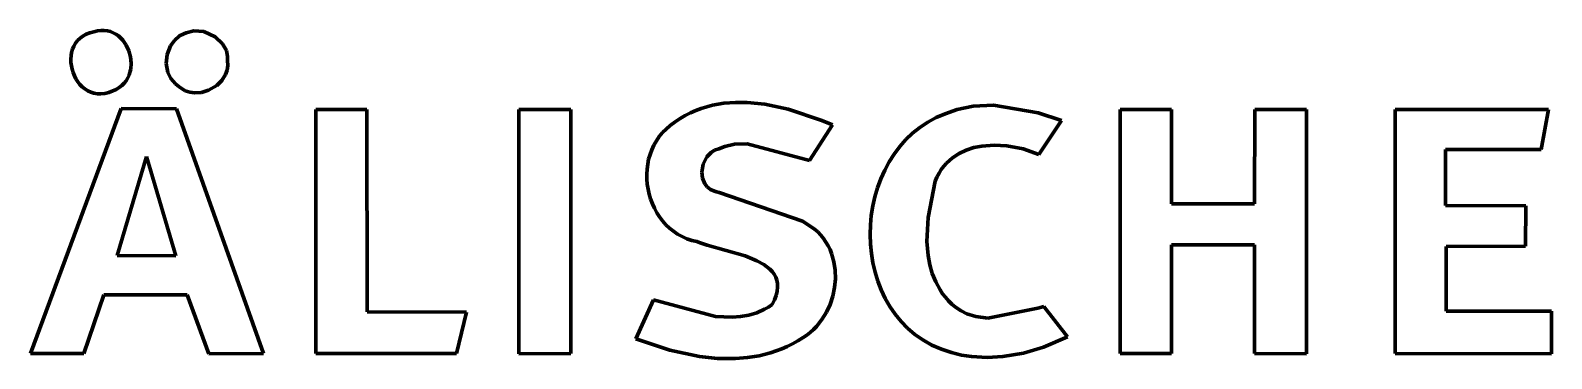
# Model space of a CAD drawing. Header units: millimetres. Extents: x 0 to 11.1, y 0 to 2.5.
# Drawn here: x 7.398 to 9.026, y 1.154 to 1.505 of the extents above; entities that cross this region are included whole.
import ezdxf

# ---------------------------------------------------------------- set-up
doc = ezdxf.new("R2010")
doc.units = ezdxf.units.MM
doc.layers.add('color#403f3bff', color=7, linetype='CONTINUOUS', lineweight=100)
doc.layers.add('color#ffffffff', color=7, linetype='CONTINUOUS', lineweight=100)

msp = doc.modelspace()

# ---------------------------------------------------------------- linework, layer by layer
at = {"layer": 'color#403f3bff'}
for p, q in [((7.451, 1.4968), (7.454, 1.4991)), ((7.454, 1.4991), (7.4575, 1.501)), ((7.4575, 1.501), (7.4615, 1.5026)), ((7.4615, 1.5026), (7.4659, 1.5037)), ((7.4659, 1.5037), (7.4697, 1.5046)), ((7.4697, 1.5046), (7.4734, 1.5051)), ((7.4734, 1.5051), (7.4769, 1.5051)), ((7.4769, 1.5051), (7.4803, 1.5047)), ((7.4803, 1.5047), (7.4835, 1.5039)), ((7.4835, 1.5039), (7.4865, 1.5027)), ((7.4865, 1.5027), (7.4893, 1.5012)), ((7.4893, 1.5012), (7.492, 1.4993)), ((7.492, 1.4993), (7.4944, 1.4972)), ((7.552, 1.4944), (7.5576, 1.4992)), ((7.5576, 1.4992), (7.5621, 1.5016)), ((7.5621, 1.5016), (7.5646, 1.5025)), ((7.5646, 1.5025), (7.5728, 1.5047)), ((7.5728, 1.5047), (7.5836, 1.5038)), ((7.5836, 1.5038), (7.5957, 1.4984)), ((7.5957, 1.4984), (7.6036, 1.4909)), ((7.442, 1.4816), (7.443, 1.4851)), ((7.443, 1.4851), (7.4444, 1.4883)), ((7.4444, 1.4883), (7.4461, 1.4914)), ((7.4461, 1.4914), (7.4483, 1.4943)), ((7.4483, 1.4943), (7.451, 1.4968)), ((7.4944, 1.4972), (7.4967, 1.4948)), ((7.4967, 1.4948), (7.5004, 1.4894)), ((7.5004, 1.4894), (7.5033, 1.4834)), ((7.5033, 1.4834), (7.505, 1.4769)), ((7.5442, 1.4795), (7.5477, 1.4885)), ((7.5477, 1.4885), (7.552, 1.4944)), ((7.6036, 1.4909), (7.6077, 1.4835)), ((7.6077, 1.4835), (7.609, 1.4772)), ((7.4411, 1.4745), (7.4414, 1.4781)), ((7.4412, 1.4708), (7.4411, 1.4745)), ((7.4417, 1.4672), (7.4412, 1.4708)), ((7.4414, 1.4781), (7.442, 1.4816)), ((7.4424, 1.4635), (7.4417, 1.4672)), ((7.505, 1.4769), (7.5057, 1.4702)), ((7.5057, 1.4702), (7.5052, 1.4636)), ((7.5433, 1.4698), (7.5442, 1.4795)), ((7.5451, 1.4602), (7.5433, 1.4698)), ((7.6092, 1.4676), (7.6085, 1.4626)), ((7.609, 1.4772), (7.6089, 1.4728)), ((7.6089, 1.4728), (7.6092, 1.4676)), ((7.4435, 1.46), (7.4424, 1.4635)), ((7.4449, 1.4566), (7.4435, 1.46)), ((7.4466, 1.4533), (7.4449, 1.4566)), ((7.4486, 1.4502), (7.4466, 1.4533)), ((7.4509, 1.4474), (7.4486, 1.4502)), ((7.5002, 1.4513), (7.4982, 1.4486)), ((7.502, 1.4542), (7.5002, 1.4513)), ((7.5034, 1.4572), (7.502, 1.4542)), ((7.5044, 1.4603), (7.5034, 1.4572)), ((7.5052, 1.4636), (7.5044, 1.4603)), ((7.5482, 1.4537), (7.5451, 1.4602)), ((7.553, 1.448), (7.5482, 1.4537)), ((7.6028, 1.4516), (7.5973, 1.4462)), ((7.6068, 1.4579), (7.6028, 1.4516)), ((7.6085, 1.4626), (7.6068, 1.4579)), ((7.4534, 1.4448), (7.4509, 1.4474)), ((7.4562, 1.4425), (7.4534, 1.4448)), ((7.4592, 1.4406), (7.4562, 1.4425)), ((7.4625, 1.4391), (7.4592, 1.4406)), ((7.4659, 1.438), (7.4625, 1.4391)), ((7.4696, 1.4374), (7.4659, 1.438)), ((7.4734, 1.4373), (7.4696, 1.4374)), ((7.4775, 1.4377), (7.4734, 1.4373)), ((7.4817, 1.4387), (7.4775, 1.4377)), ((7.4861, 1.4403), (7.4817, 1.4387)), ((7.4897, 1.442), (7.4861, 1.4403)), ((7.4929, 1.4439), (7.4897, 1.442)), ((7.4957, 1.4461), (7.4929, 1.4439)), ((7.4982, 1.4486), (7.4957, 1.4461)), ((7.5571, 1.4448), (7.553, 1.448)), ((7.5592, 1.4432), (7.5571, 1.4448)), ((7.5637, 1.4406), (7.5592, 1.4432)), ((7.5684, 1.439), (7.5637, 1.4406)), ((7.5734, 1.4383), (7.5684, 1.439)), ((7.581, 1.4388), (7.5734, 1.4383)), ((7.5884, 1.441), (7.581, 1.4388)), ((7.5973, 1.4462), (7.5884, 1.441)), ((7.3979, 1.1593), (7.4951, 1.4215)), ((7.4951, 1.4215), (7.5542, 1.4212)), ((7.5542, 1.4212), (7.6473, 1.1593)), ((7.7034, 1.4204), (7.7581, 1.4206)), ((7.7034, 1.1592), (7.7034, 1.4204)), ((7.7581, 1.4206), (7.7583, 1.2039)), ((7.9207, 1.4205), (7.9762, 1.4204)), ((7.9207, 1.1591), (7.9207, 1.4205)), ((7.9762, 1.4204), (7.9763, 1.1592)), ((8.0989, 1.4141), (8.1045, 1.417)), ((8.1045, 1.417), (8.1102, 1.4195)), ((8.1102, 1.4195), (8.116, 1.4216)), ((8.116, 1.4216), (8.1219, 1.4235)), ((8.1219, 1.4235), (8.1279, 1.425)), ((8.1279, 1.425), (8.1401, 1.4271)), ((8.1401, 1.4271), (8.1525, 1.428)), ((8.1525, 1.428), (8.1651, 1.428)), ((8.1651, 1.428), (8.184, 1.4261)), ((8.184, 1.4261), (8.2091, 1.4209)), ((8.2091, 1.4209), (8.2452, 1.4088)), ((8.3771, 1.4159), (8.3898, 1.4206)), ((8.3898, 1.4206), (8.407, 1.4242)), ((8.407, 1.4242), (8.4287, 1.4252)), ((8.4287, 1.4252), (8.4765, 1.4169)), ((8.4765, 1.4169), (8.5016, 1.4087)), ((8.5645, 1.4204), (8.6193, 1.4204)), ((8.5645, 1.1592), (8.5645, 1.4204)), ((8.6193, 1.4204), (8.6193, 1.3196)), ((8.7083, 1.3194), (8.7084, 1.4204)), ((8.7084, 1.4204), (8.7639, 1.4204)), ((8.7639, 1.4204), (8.7637, 1.1591)), ((8.8586, 1.1593), (8.8587, 1.4204)), ((8.8587, 1.4204), (9.023, 1.4204)), ((9.023, 1.4204), (9.0152, 1.3777)), ((8.0785, 1.3996), (8.0828, 1.4033)), ((8.0828, 1.4033), (8.0881, 1.4073)), ((8.0881, 1.4073), (8.0934, 1.4109)), ((8.0934, 1.4109), (8.0989, 1.4141)), ((8.2566, 1.404), (8.232, 1.3659)), ((8.2452, 1.4088), (8.2566, 1.404)), ((8.3422, 1.3951), (8.35, 1.4013)), ((8.35, 1.4013), (8.3585, 1.4069)), ((8.3585, 1.4069), (8.3675, 1.4118)), ((8.3675, 1.4118), (8.3771, 1.4159)), ((8.5016, 1.4087), (8.4772, 1.3722)), ((8.0652, 1.3822), (8.0679, 1.3869)), ((8.0679, 1.3869), (8.071, 1.3914)), ((8.071, 1.3914), (8.0745, 1.3957)), ((8.0745, 1.3957), (8.0785, 1.3996)), ((8.3284, 1.3807), (8.335, 1.3882)), ((8.335, 1.3882), (8.3422, 1.3951)), ((7.5222, 1.37), (7.4906, 1.2641)), ((7.5534, 1.2638), (7.5222, 1.37)), ((8.0596, 1.3672), (8.0611, 1.3723)), ((8.0611, 1.3723), (8.063, 1.3774)), ((8.063, 1.3774), (8.0652, 1.3822)), ((8.122, 1.3698), (8.118, 1.3619)), ((8.1265, 1.3746), (8.122, 1.3698)), ((8.1303, 1.3769), (8.1265, 1.3746)), ((8.1346, 1.3785), (8.1303, 1.3769)), ((8.1413, 1.381), (8.1346, 1.3785)), ((8.1515, 1.3832), (8.1413, 1.381)), ((8.165, 1.3836), (8.1515, 1.3832)), ((8.232, 1.3659), (8.165, 1.3836)), ((8.3171, 1.3644), (8.3224, 1.3728)), ((8.3224, 1.3728), (8.3284, 1.3807)), ((8.3849, 1.3687), (8.3816, 1.366)), ((8.3919, 1.3734), (8.3849, 1.3687)), ((8.3996, 1.377), (8.3919, 1.3734)), ((8.4077, 1.3797), (8.3996, 1.377)), ((8.4162, 1.3814), (8.4077, 1.3797)), ((8.4295, 1.3824), (8.4162, 1.3814)), ((8.4429, 1.3817), (8.4295, 1.3824)), ((8.4606, 1.3782), (8.4429, 1.3817)), ((8.4772, 1.3722), (8.4606, 1.3782)), ((9.0152, 1.3777), (8.9127, 1.3777)), ((8.9127, 1.3777), (8.9127, 1.3177)), ((8.0576, 1.3512), (8.0579, 1.3566)), ((8.0579, 1.3566), (8.0586, 1.3619)), ((8.0586, 1.3619), (8.0596, 1.3672)), ((8.118, 1.3619), (8.1166, 1.3533)), ((8.1166, 1.3533), (8.1174, 1.3469)), ((8.3082, 1.3463), (8.3123, 1.3555)), ((8.3123, 1.3555), (8.3171, 1.3644)), ((8.3705, 1.3522), (8.3682, 1.348)), ((8.3729, 1.3561), (8.3705, 1.3522)), ((8.3756, 1.3597), (8.3729, 1.3561)), ((8.3785, 1.363), (8.3756, 1.3597)), ((8.3816, 1.366), (8.3785, 1.363)), ((8.0577, 1.3458), (8.0576, 1.3512)), ((8.0582, 1.3404), (8.0577, 1.3458)), ((8.059, 1.3351), (8.0582, 1.3404)), ((8.1174, 1.3469), (8.1199, 1.341)), ((8.1199, 1.341), (8.1224, 1.3377)), ((8.1224, 1.3377), (8.1258, 1.335)), ((8.3018, 1.3271), (8.3047, 1.3368)), ((8.3047, 1.3368), (8.3082, 1.3463)), ((8.3663, 1.3436), (8.3587, 1.3049)), ((8.3682, 1.348), (8.3663, 1.3436)), ((8.0602, 1.3298), (8.059, 1.3351)), ((8.0618, 1.3247), (8.0602, 1.3298)), ((8.0637, 1.3196), (8.0618, 1.3247)), ((8.0659, 1.3147), (8.0637, 1.3196)), ((8.1258, 1.335), (8.13, 1.333)), ((8.13, 1.333), (8.1324, 1.3323)), ((8.1324, 1.3323), (8.1351, 1.3318)), ((8.1351, 1.3318), (8.2243, 1.3011)), ((8.2996, 1.3172), (8.3018, 1.3271)), ((8.6193, 1.3196), (8.7083, 1.3194)), ((8.0685, 1.31), (8.0659, 1.3147)), ((8.0714, 1.3055), (8.0685, 1.31)), ((8.0746, 1.3012), (8.0714, 1.3055)), ((8.2971, 1.2969), (8.298, 1.3071)), ((8.298, 1.3071), (8.2996, 1.3172)), ((8.3587, 1.3049), (8.3576, 1.2793)), ((8.9127, 1.3177), (8.9985, 1.3175)), ((8.9985, 1.3175), (8.9983, 1.2741)), ((8.0781, 1.2972), (8.0746, 1.3012)), ((8.082, 1.2935), (8.0781, 1.2972)), ((8.0862, 1.2902), (8.082, 1.2935)), ((8.0906, 1.2871), (8.0862, 1.2902)), ((8.0954, 1.2845), (8.0906, 1.2871)), ((8.2243, 1.3011), (8.237, 1.2928)), ((8.237, 1.2928), (8.2406, 1.2895)), ((8.2406, 1.2895), (8.2439, 1.2861)), ((8.2968, 1.2867), (8.2971, 1.2969)), ((8.2971, 1.2764), (8.2968, 1.2867)), ((8.1005, 1.2822), (8.0954, 1.2845)), ((8.1058, 1.2804), (8.1005, 1.2822)), ((8.1114, 1.2791), (8.1058, 1.2804)), ((8.1148, 1.2777), (8.1114, 1.2791)), ((8.1224, 1.2752), (8.1148, 1.2777)), ((8.1629, 1.2637), (8.1224, 1.2752)), ((8.2439, 1.2861), (8.2468, 1.2824)), ((8.2468, 1.2824), (8.2494, 1.2786)), ((8.2494, 1.2786), (8.2518, 1.2747)), ((8.2518, 1.2747), (8.2538, 1.2705)), ((8.2538, 1.2705), (8.2555, 1.2663)), ((8.2981, 1.2663), (8.2971, 1.2764)), ((8.3576, 1.2793), (8.3588, 1.2642)), ((8.7083, 1.2758), (8.6193, 1.2757)), ((8.6193, 1.2757), (8.6193, 1.1593)), ((8.7083, 1.1593), (8.7083, 1.2758)), ((8.9983, 1.2741), (8.9133, 1.2739)), ((8.9133, 1.2739), (8.9135, 1.2046)), ((7.4906, 1.2641), (7.5534, 1.2638)), ((8.1756, 1.2586), (8.1629, 1.2637)), ((8.183, 1.2545), (8.1756, 1.2586)), ((8.1863, 1.2522), (8.183, 1.2545)), ((8.2555, 1.2663), (8.258, 1.2575)), ((8.258, 1.2575), (8.2594, 1.2484)), ((8.2998, 1.2563), (8.2981, 1.2663)), ((8.3021, 1.2464), (8.2998, 1.2563)), ((8.3588, 1.2642), (8.3607, 1.2544)), ((8.3607, 1.2544), (8.3633, 1.2449)), ((8.1892, 1.2497), (8.1863, 1.2522)), ((8.1918, 1.2471), (8.1892, 1.2497)), ((8.194, 1.2442), (8.1918, 1.2471)), ((8.1957, 1.241), (8.194, 1.2442)), ((8.1969, 1.2377), (8.1957, 1.241)), ((8.1976, 1.2341), (8.1969, 1.2377)), ((8.2596, 1.2392), (8.2587, 1.2299)), ((8.2594, 1.2484), (8.2596, 1.2392)), ((8.3051, 1.2367), (8.3021, 1.2464)), ((8.3633, 1.2449), (8.367, 1.2359)), ((7.4766, 1.2221), (7.4549, 1.1592)), ((7.5658, 1.2221), (7.4766, 1.2221)), ((7.5887, 1.159), (7.5658, 1.2221)), ((8.1944, 1.2168), (8.1962, 1.2215)), ((8.1962, 1.2215), (8.1973, 1.226)), ((8.1973, 1.226), (8.1977, 1.2302)), ((8.1977, 1.2302), (8.1976, 1.2341)), ((8.2587, 1.2299), (8.2568, 1.2208)), ((8.3087, 1.2274), (8.3051, 1.2367)), ((8.313, 1.2183), (8.3087, 1.2274)), ((8.367, 1.2359), (8.3716, 1.2274)), ((8.3716, 1.2274), (8.3743, 1.2233)), ((8.3743, 1.2233), (8.3773, 1.2195)), ((8.0459, 1.175), (8.0647, 1.2166)), ((8.0647, 1.2166), (8.1311, 1.199)), ((8.1755, 1.203), (8.1838, 1.2067)), ((8.1838, 1.2067), (8.1879, 1.209)), ((8.1879, 1.209), (8.1919, 1.2116)), ((8.1919, 1.2116), (8.1944, 1.2168)), ((8.2539, 1.2119), (8.25, 1.2035)), ((8.2568, 1.2208), (8.2539, 1.2119)), ((8.318, 1.2096), (8.313, 1.2183)), ((8.3236, 1.2014), (8.318, 1.2096)), ((8.3773, 1.2195), (8.3806, 1.2158)), ((8.3806, 1.2158), (8.3843, 1.2122)), ((8.3843, 1.2122), (8.3882, 1.2089)), ((8.3882, 1.2089), (8.3941, 1.2049)), ((8.4229, 1.1973), (8.4764, 1.2079)), ((8.4764, 1.2079), (8.4828, 1.2098)), ((8.4828, 1.2098), (8.5079, 1.1773)), ((7.7583, 1.2039), (7.8648, 1.2037)), ((7.8648, 1.2037), (7.8541, 1.1592)), ((8.1311, 1.199), (8.1492, 1.1981)), ((8.1492, 1.1981), (8.1581, 1.1988)), ((8.1581, 1.1988), (8.1669, 1.2004)), ((8.1669, 1.2004), (8.1755, 1.203)), ((8.2451, 1.1956), (8.2393, 1.1883)), ((8.25, 1.2035), (8.2451, 1.1956)), ((8.3299, 1.1936), (8.3236, 1.2014)), ((8.3369, 1.1864), (8.3299, 1.1936)), ((8.3941, 1.2049), (8.4003, 1.2018)), ((8.4003, 1.2018), (8.4098, 1.1988)), ((8.4098, 1.1988), (8.4229, 1.1973)), ((8.9135, 1.2046), (9.0262, 1.2046)), ((9.0262, 1.2046), (9.0261, 1.1591)), ((8.0823, 1.1629), (8.0459, 1.175)), ((8.2194, 1.1729), (8.2137, 1.1697)), ((8.225, 1.1764), (8.2194, 1.1729)), ((8.2289, 1.179), (8.225, 1.1764)), ((8.2326, 1.1819), (8.2289, 1.179)), ((8.236, 1.185), (8.2326, 1.1819)), ((8.2393, 1.1883), (8.236, 1.185)), ((8.3446, 1.1798), (8.3369, 1.1864)), ((8.353, 1.1738), (8.3446, 1.1798)), ((8.3629, 1.1683), (8.353, 1.1738)), ((8.5079, 1.1773), (8.4824, 1.1662)), ((7.4549, 1.1592), (7.3979, 1.1593)), ((7.6473, 1.1593), (7.5887, 1.159)), ((7.8541, 1.1592), (7.7034, 1.1592)), ((7.9763, 1.1592), (7.9207, 1.1591)), ((8.1141, 1.1562), (8.0823, 1.1629)), ((8.1334, 1.1541), (8.1141, 1.1562)), ((8.1778, 1.1569), (8.1653, 1.1549)), ((8.1901, 1.16), (8.1778, 1.1569)), ((8.2021, 1.1642), (8.1901, 1.16)), ((8.208, 1.1668), (8.2021, 1.1642)), ((8.2137, 1.1697), (8.208, 1.1668)), ((8.3732, 1.1638), (8.3629, 1.1683)), ((8.3837, 1.1603), (8.3732, 1.1638)), ((8.3945, 1.1577), (8.3837, 1.1603)), ((8.4054, 1.1561), (8.3945, 1.1577)), ((8.4608, 1.1598), (8.4387, 1.1561)), ((8.4824, 1.1662), (8.4608, 1.1598)), ((8.6193, 1.1593), (8.5645, 1.1592)), ((8.7637, 1.1591), (8.7083, 1.1593)), ((9.0261, 1.1591), (8.8586, 1.1593)), ((8.1526, 1.1539), (8.1334, 1.1541)), ((8.1653, 1.1549), (8.1526, 1.1539)), ((8.422, 1.1552), (8.4054, 1.1561)), ((8.4387, 1.1561), (8.422, 1.1552))]:
    msp.add_line(p, q, dxfattribs=at)
at = {"layer": 'color#ffffffff'}
for p, q in [((7.454, 1.4991), (7.451, 1.4968)), ((7.4575, 1.501), (7.454, 1.4991)), ((7.4615, 1.5026), (7.4575, 1.501)), ((7.4659, 1.5037), (7.4615, 1.5026)), ((7.4697, 1.5046), (7.4659, 1.5037)), ((7.4734, 1.5051), (7.4697, 1.5046)), ((7.4769, 1.5051), (7.4734, 1.5051)), ((7.4803, 1.5047), (7.4769, 1.5051)), ((7.4835, 1.5039), (7.4803, 1.5047)), ((7.4865, 1.5027), (7.4835, 1.5039)), ((7.4893, 1.5012), (7.4865, 1.5027)), ((7.492, 1.4993), (7.4893, 1.5012)), ((7.4944, 1.4972), (7.492, 1.4993)), ((7.5576, 1.4992), (7.552, 1.4944)), ((7.5621, 1.5016), (7.5576, 1.4992)), ((7.5646, 1.5025), (7.5621, 1.5016)), ((7.5728, 1.5047), (7.5646, 1.5025)), ((7.5836, 1.5038), (7.5728, 1.5047)), ((7.5957, 1.4984), (7.5836, 1.5038)), ((7.6036, 1.4909), (7.5957, 1.4984)), ((7.443, 1.4851), (7.442, 1.4816)), ((7.4444, 1.4883), (7.443, 1.4851)), ((7.4461, 1.4914), (7.4444, 1.4883)), ((7.4483, 1.4943), (7.4461, 1.4914)), ((7.451, 1.4968), (7.4483, 1.4943)), ((7.4967, 1.4948), (7.4944, 1.4972)), ((7.5004, 1.4894), (7.4967, 1.4948)), ((7.5033, 1.4834), (7.5004, 1.4894)), ((7.505, 1.4769), (7.5033, 1.4834)), ((7.5477, 1.4885), (7.5442, 1.4795)), ((7.552, 1.4944), (7.5477, 1.4885)), ((7.6077, 1.4835), (7.6036, 1.4909)), ((7.609, 1.4772), (7.6077, 1.4835)), ((7.4414, 1.4781), (7.4411, 1.4745)), ((7.4411, 1.4745), (7.4412, 1.4708)), ((7.4412, 1.4708), (7.4417, 1.4672)), ((7.442, 1.4816), (7.4414, 1.4781)), ((7.4417, 1.4672), (7.4424, 1.4635)), ((7.5057, 1.4702), (7.505, 1.4769)), ((7.5052, 1.4636), (7.5057, 1.4702)), ((7.5442, 1.4795), (7.5433, 1.4698)), ((7.5433, 1.4698), (7.5451, 1.4602)), ((7.6085, 1.4626), (7.6092, 1.4676)), ((7.6089, 1.4728), (7.609, 1.4772)), ((7.6092, 1.4676), (7.6089, 1.4728)), ((7.4424, 1.4635), (7.4435, 1.46)), ((7.4435, 1.46), (7.4449, 1.4566)), ((7.4449, 1.4566), (7.4466, 1.4533)), ((7.4466, 1.4533), (7.4486, 1.4502)), ((7.4486, 1.4502), (7.4509, 1.4474)), ((7.4982, 1.4486), (7.5002, 1.4513)), ((7.5002, 1.4513), (7.502, 1.4542)), ((7.502, 1.4542), (7.5034, 1.4572)), ((7.5034, 1.4572), (7.5044, 1.4603)), ((7.5044, 1.4603), (7.5052, 1.4636)), ((7.5451, 1.4602), (7.5482, 1.4537)), ((7.5482, 1.4537), (7.553, 1.448)), ((7.5973, 1.4462), (7.6028, 1.4516)), ((7.6028, 1.4516), (7.6068, 1.4579)), ((7.6068, 1.4579), (7.6085, 1.4626)), ((7.4509, 1.4474), (7.4534, 1.4448)), ((7.4534, 1.4448), (7.4562, 1.4425)), ((7.4562, 1.4425), (7.4592, 1.4406)), ((7.4592, 1.4406), (7.4625, 1.4391)), ((7.4625, 1.4391), (7.4659, 1.438)), ((7.4659, 1.438), (7.4696, 1.4374)), ((7.4696, 1.4374), (7.4734, 1.4373)), ((7.4734, 1.4373), (7.4775, 1.4377)), ((7.4775, 1.4377), (7.4817, 1.4387)), ((7.4817, 1.4387), (7.4861, 1.4403)), ((7.4861, 1.4403), (7.4897, 1.442)), ((7.4897, 1.442), (7.4929, 1.4439)), ((7.4929, 1.4439), (7.4957, 1.4461)), ((7.4957, 1.4461), (7.4982, 1.4486)), ((7.553, 1.448), (7.5571, 1.4448)), ((7.5571, 1.4448), (7.5592, 1.4432)), ((7.5592, 1.4432), (7.5637, 1.4406)), ((7.5637, 1.4406), (7.5684, 1.439)), ((7.5684, 1.439), (7.5734, 1.4383)), ((7.5734, 1.4383), (7.581, 1.4388)), ((7.581, 1.4388), (7.5884, 1.441)), ((7.5884, 1.441), (7.5973, 1.4462)), ((7.4951, 1.4215), (7.3979, 1.1593)), ((7.5542, 1.4212), (7.4951, 1.4215)), ((7.6473, 1.1593), (7.5542, 1.4212)), ((7.7581, 1.4206), (7.7034, 1.4204)), ((7.7034, 1.4204), (7.7034, 1.1592)), ((7.7583, 1.2039), (7.7581, 1.4206)), ((7.9207, 1.4205), (7.9207, 1.1591)), ((7.9762, 1.4204), (7.9207, 1.4205)), ((7.9763, 1.1592), (7.9762, 1.4204)), ((8.1045, 1.417), (8.0989, 1.4141)), ((8.1102, 1.4195), (8.1045, 1.417)), ((8.116, 1.4216), (8.1102, 1.4195)), ((8.1219, 1.4235), (8.116, 1.4216)), ((8.1279, 1.425), (8.1219, 1.4235)), ((8.1401, 1.4271), (8.1279, 1.425)), ((8.1525, 1.428), (8.1401, 1.4271)), ((8.1651, 1.428), (8.1525, 1.428)), ((8.184, 1.4261), (8.1651, 1.428)), ((8.2091, 1.4209), (8.184, 1.4261)), ((8.2452, 1.4088), (8.2091, 1.4209)), ((8.3898, 1.4206), (8.3771, 1.4159)), ((8.407, 1.4242), (8.3898, 1.4206)), ((8.4287, 1.4252), (8.407, 1.4242)), ((8.4765, 1.4169), (8.4287, 1.4252)), ((8.5016, 1.4087), (8.4765, 1.4169)), ((8.5645, 1.4204), (8.5645, 1.1592)), ((8.6193, 1.4204), (8.5645, 1.4204)), ((8.6193, 1.3196), (8.6193, 1.4204)), ((8.7084, 1.4204), (8.7083, 1.3194)), ((8.7639, 1.4204), (8.7084, 1.4204)), ((8.7637, 1.1591), (8.7639, 1.4204)), ((8.8587, 1.4204), (8.8586, 1.1593)), ((9.023, 1.4204), (8.8587, 1.4204)), ((9.0152, 1.3777), (9.023, 1.4204)), ((8.0828, 1.4033), (8.0785, 1.3996)), ((8.0881, 1.4073), (8.0828, 1.4033)), ((8.0934, 1.4109), (8.0881, 1.4073)), ((8.0989, 1.4141), (8.0934, 1.4109)), ((8.232, 1.3659), (8.2566, 1.404)), ((8.2566, 1.404), (8.2452, 1.4088)), ((8.35, 1.4013), (8.3422, 1.3951)), ((8.3585, 1.4069), (8.35, 1.4013)), ((8.3675, 1.4118), (8.3585, 1.4069)), ((8.3771, 1.4159), (8.3675, 1.4118)), ((8.4772, 1.3722), (8.5016, 1.4087)), ((8.0679, 1.3869), (8.0652, 1.3822)), ((8.071, 1.3914), (8.0679, 1.3869)), ((8.0745, 1.3957), (8.071, 1.3914)), ((8.0785, 1.3996), (8.0745, 1.3957)), ((8.335, 1.3882), (8.3284, 1.3807)), ((8.3422, 1.3951), (8.335, 1.3882)), ((7.4906, 1.2641), (7.5222, 1.37)), ((7.5222, 1.37), (7.5534, 1.2638)), ((8.0611, 1.3723), (8.0596, 1.3672)), ((8.063, 1.3774), (8.0611, 1.3723)), ((8.0652, 1.3822), (8.063, 1.3774)), ((8.118, 1.3619), (8.122, 1.3698)), ((8.122, 1.3698), (8.1265, 1.3746)), ((8.1265, 1.3746), (8.1303, 1.3769)), ((8.1303, 1.3769), (8.1346, 1.3785)), ((8.1346, 1.3785), (8.1413, 1.381)), ((8.1413, 1.381), (8.1515, 1.3832)), ((8.1515, 1.3832), (8.165, 1.3836)), ((8.165, 1.3836), (8.232, 1.3659)), ((8.3224, 1.3728), (8.3171, 1.3644)), ((8.3284, 1.3807), (8.3224, 1.3728)), ((8.3816, 1.366), (8.3849, 1.3687)), ((8.3849, 1.3687), (8.3919, 1.3734)), ((8.3919, 1.3734), (8.3996, 1.377)), ((8.3996, 1.377), (8.4077, 1.3797)), ((8.4077, 1.3797), (8.4162, 1.3814)), ((8.4162, 1.3814), (8.4295, 1.3824)), ((8.4295, 1.3824), (8.4429, 1.3817)), ((8.4429, 1.3817), (8.4606, 1.3782)), ((8.4606, 1.3782), (8.4772, 1.3722)), ((8.9127, 1.3177), (8.9127, 1.3777)), ((8.9127, 1.3777), (9.0152, 1.3777)), ((8.0579, 1.3566), (8.0576, 1.3512)), ((8.0586, 1.3619), (8.0579, 1.3566)), ((8.0596, 1.3672), (8.0586, 1.3619)), ((8.1166, 1.3533), (8.118, 1.3619)), ((8.1174, 1.3469), (8.1166, 1.3533)), ((8.3123, 1.3555), (8.3082, 1.3463)), ((8.3171, 1.3644), (8.3123, 1.3555)), ((8.3682, 1.348), (8.3705, 1.3522)), ((8.3705, 1.3522), (8.3729, 1.3561)), ((8.3729, 1.3561), (8.3756, 1.3597)), ((8.3756, 1.3597), (8.3785, 1.363)), ((8.3785, 1.363), (8.3816, 1.366)), ((8.0576, 1.3512), (8.0577, 1.3458)), ((8.0577, 1.3458), (8.0582, 1.3404)), ((8.0582, 1.3404), (8.059, 1.3351)), ((8.1199, 1.341), (8.1174, 1.3469)), ((8.1224, 1.3377), (8.1199, 1.341)), ((8.1258, 1.335), (8.1224, 1.3377)), ((8.3047, 1.3368), (8.3018, 1.3271)), ((8.3082, 1.3463), (8.3047, 1.3368)), ((8.3587, 1.3049), (8.3663, 1.3436)), ((8.3663, 1.3436), (8.3682, 1.348)), ((8.059, 1.3351), (8.0602, 1.3298)), ((8.0602, 1.3298), (8.0618, 1.3247)), ((8.0618, 1.3247), (8.0637, 1.3196)), ((8.0637, 1.3196), (8.0659, 1.3147)), ((8.13, 1.333), (8.1258, 1.335)), ((8.1324, 1.3323), (8.13, 1.333)), ((8.1351, 1.3318), (8.1324, 1.3323)), ((8.2243, 1.3011), (8.1351, 1.3318)), ((8.3018, 1.3271), (8.2996, 1.3172)), ((8.7083, 1.3194), (8.6193, 1.3196)), ((8.0659, 1.3147), (8.0685, 1.31)), ((8.0685, 1.31), (8.0714, 1.3055)), ((8.0714, 1.3055), (8.0746, 1.3012)), ((8.298, 1.3071), (8.2971, 1.2969)), ((8.2996, 1.3172), (8.298, 1.3071)), ((8.3576, 1.2793), (8.3587, 1.3049)), ((8.9985, 1.3175), (8.9127, 1.3177)), ((8.9983, 1.2741), (8.9985, 1.3175)), ((8.0746, 1.3012), (8.0781, 1.2972)), ((8.0781, 1.2972), (8.082, 1.2935)), ((8.082, 1.2935), (8.0862, 1.2902)), ((8.0862, 1.2902), (8.0906, 1.2871)), ((8.0906, 1.2871), (8.0954, 1.2845)), ((8.237, 1.2928), (8.2243, 1.3011)), ((8.2406, 1.2895), (8.237, 1.2928)), ((8.2439, 1.2861), (8.2406, 1.2895)), ((8.2971, 1.2969), (8.2968, 1.2867)), ((8.2968, 1.2867), (8.2971, 1.2764)), ((8.0954, 1.2845), (8.1005, 1.2822)), ((8.1005, 1.2822), (8.1058, 1.2804)), ((8.1058, 1.2804), (8.1114, 1.2791)), ((8.1114, 1.2791), (8.1148, 1.2777)), ((8.1148, 1.2777), (8.1224, 1.2752)), ((8.1224, 1.2752), (8.1629, 1.2637)), ((8.2468, 1.2824), (8.2439, 1.2861)), ((8.2494, 1.2786), (8.2468, 1.2824)), ((8.2518, 1.2747), (8.2494, 1.2786)), ((8.2538, 1.2705), (8.2518, 1.2747)), ((8.2555, 1.2663), (8.2538, 1.2705)), ((8.2971, 1.2764), (8.2981, 1.2663)), ((8.3588, 1.2642), (8.3576, 1.2793)), ((8.6193, 1.2757), (8.7083, 1.2758)), ((8.6193, 1.1593), (8.6193, 1.2757)), ((8.7083, 1.2758), (8.7083, 1.1593)), ((8.9133, 1.2739), (8.9983, 1.2741)), ((8.9135, 1.2046), (8.9133, 1.2739)), ((7.5534, 1.2638), (7.4906, 1.2641)), ((8.1629, 1.2637), (8.1756, 1.2586)), ((8.1756, 1.2586), (8.183, 1.2545)), ((8.183, 1.2545), (8.1863, 1.2522)), ((8.258, 1.2575), (8.2555, 1.2663)), ((8.2594, 1.2484), (8.258, 1.2575)), ((8.2981, 1.2663), (8.2998, 1.2563)), ((8.2998, 1.2563), (8.3021, 1.2464)), ((8.3607, 1.2544), (8.3588, 1.2642)), ((8.3633, 1.2449), (8.3607, 1.2544)), ((8.1863, 1.2522), (8.1892, 1.2497)), ((8.1892, 1.2497), (8.1918, 1.2471)), ((8.1918, 1.2471), (8.194, 1.2442)), ((8.194, 1.2442), (8.1957, 1.241)), ((8.1957, 1.241), (8.1969, 1.2377)), ((8.1969, 1.2377), (8.1976, 1.2341)), ((8.2587, 1.2299), (8.2596, 1.2392)), ((8.2596, 1.2392), (8.2594, 1.2484)), ((8.3021, 1.2464), (8.3051, 1.2367)), ((8.367, 1.2359), (8.3633, 1.2449)), ((7.4549, 1.1592), (7.4766, 1.2221)), ((7.4766, 1.2221), (7.5658, 1.2221)), ((7.5658, 1.2221), (7.5887, 1.159)), ((8.1962, 1.2215), (8.1944, 1.2168)), ((8.1973, 1.226), (8.1962, 1.2215)), ((8.1977, 1.2302), (8.1973, 1.226)), ((8.1976, 1.2341), (8.1977, 1.2302)), ((8.2568, 1.2208), (8.2587, 1.2299)), ((8.3051, 1.2367), (8.3087, 1.2274)), ((8.3087, 1.2274), (8.313, 1.2183)), ((8.3716, 1.2274), (8.367, 1.2359)), ((8.3743, 1.2233), (8.3716, 1.2274)), ((8.3773, 1.2195), (8.3743, 1.2233)), ((8.0647, 1.2166), (8.0459, 1.175)), ((8.1311, 1.199), (8.0647, 1.2166)), ((8.1838, 1.2067), (8.1755, 1.203)), ((8.1879, 1.209), (8.1838, 1.2067)), ((8.1919, 1.2116), (8.1879, 1.209)), ((8.1944, 1.2168), (8.1919, 1.2116)), ((8.25, 1.2035), (8.2539, 1.2119)), ((8.2539, 1.2119), (8.2568, 1.2208)), ((8.313, 1.2183), (8.318, 1.2096)), ((8.318, 1.2096), (8.3236, 1.2014)), ((8.3806, 1.2158), (8.3773, 1.2195)), ((8.3843, 1.2122), (8.3806, 1.2158)), ((8.3882, 1.2089), (8.3843, 1.2122)), ((8.3941, 1.2049), (8.3882, 1.2089)), ((8.4764, 1.2079), (8.4229, 1.1973)), ((8.4828, 1.2098), (8.4764, 1.2079)), ((8.5079, 1.1773), (8.4828, 1.2098)), ((7.8648, 1.2037), (7.7583, 1.2039)), ((7.8541, 1.1592), (7.8648, 1.2037)), ((8.1492, 1.1981), (8.1311, 1.199)), ((8.1581, 1.1988), (8.1492, 1.1981)), ((8.1669, 1.2004), (8.1581, 1.1988)), ((8.1755, 1.203), (8.1669, 1.2004)), ((8.2393, 1.1883), (8.2451, 1.1956)), ((8.2451, 1.1956), (8.25, 1.2035)), ((8.3236, 1.2014), (8.3299, 1.1936)), ((8.3299, 1.1936), (8.3369, 1.1864)), ((8.4003, 1.2018), (8.3941, 1.2049)), ((8.4098, 1.1988), (8.4003, 1.2018)), ((8.4229, 1.1973), (8.4098, 1.1988)), ((9.0262, 1.2046), (8.9135, 1.2046)), ((9.0261, 1.1591), (9.0262, 1.2046)), ((8.0459, 1.175), (8.0823, 1.1629)), ((8.2137, 1.1697), (8.2194, 1.1729)), ((8.2194, 1.1729), (8.225, 1.1764)), ((8.225, 1.1764), (8.2289, 1.179)), ((8.2289, 1.179), (8.2326, 1.1819)), ((8.2326, 1.1819), (8.236, 1.185)), ((8.236, 1.185), (8.2393, 1.1883)), ((8.3369, 1.1864), (8.3446, 1.1798)), ((8.3446, 1.1798), (8.353, 1.1738)), ((8.353, 1.1738), (8.3629, 1.1683)), ((8.4824, 1.1662), (8.5079, 1.1773)), ((7.3979, 1.1593), (7.4549, 1.1592)), ((7.5887, 1.159), (7.6473, 1.1593)), ((7.7034, 1.1592), (7.8541, 1.1592)), ((7.9207, 1.1591), (7.9763, 1.1592)), ((8.0823, 1.1629), (8.1141, 1.1562)), ((8.1141, 1.1562), (8.1334, 1.1541)), ((8.1653, 1.1549), (8.1778, 1.1569)), ((8.1778, 1.1569), (8.1901, 1.16)), ((8.1901, 1.16), (8.2021, 1.1642)), ((8.2021, 1.1642), (8.208, 1.1668)), ((8.208, 1.1668), (8.2137, 1.1697)), ((8.3629, 1.1683), (8.3732, 1.1638)), ((8.3732, 1.1638), (8.3837, 1.1603)), ((8.3837, 1.1603), (8.3945, 1.1577)), ((8.3945, 1.1577), (8.4054, 1.1561)), ((8.4387, 1.1561), (8.4608, 1.1598)), ((8.4608, 1.1598), (8.4824, 1.1662)), ((8.5645, 1.1592), (8.6193, 1.1593)), ((8.7083, 1.1593), (8.7637, 1.1591)), ((8.8586, 1.1593), (9.0261, 1.1591)), ((8.1334, 1.1541), (8.1526, 1.1539)), ((8.1526, 1.1539), (8.1653, 1.1549)), ((8.4054, 1.1561), (8.422, 1.1552)), ((8.422, 1.1552), (8.4387, 1.1561))]:
    msp.add_line(p, q, dxfattribs=at)

doc.saveas('drawing.dxf')
